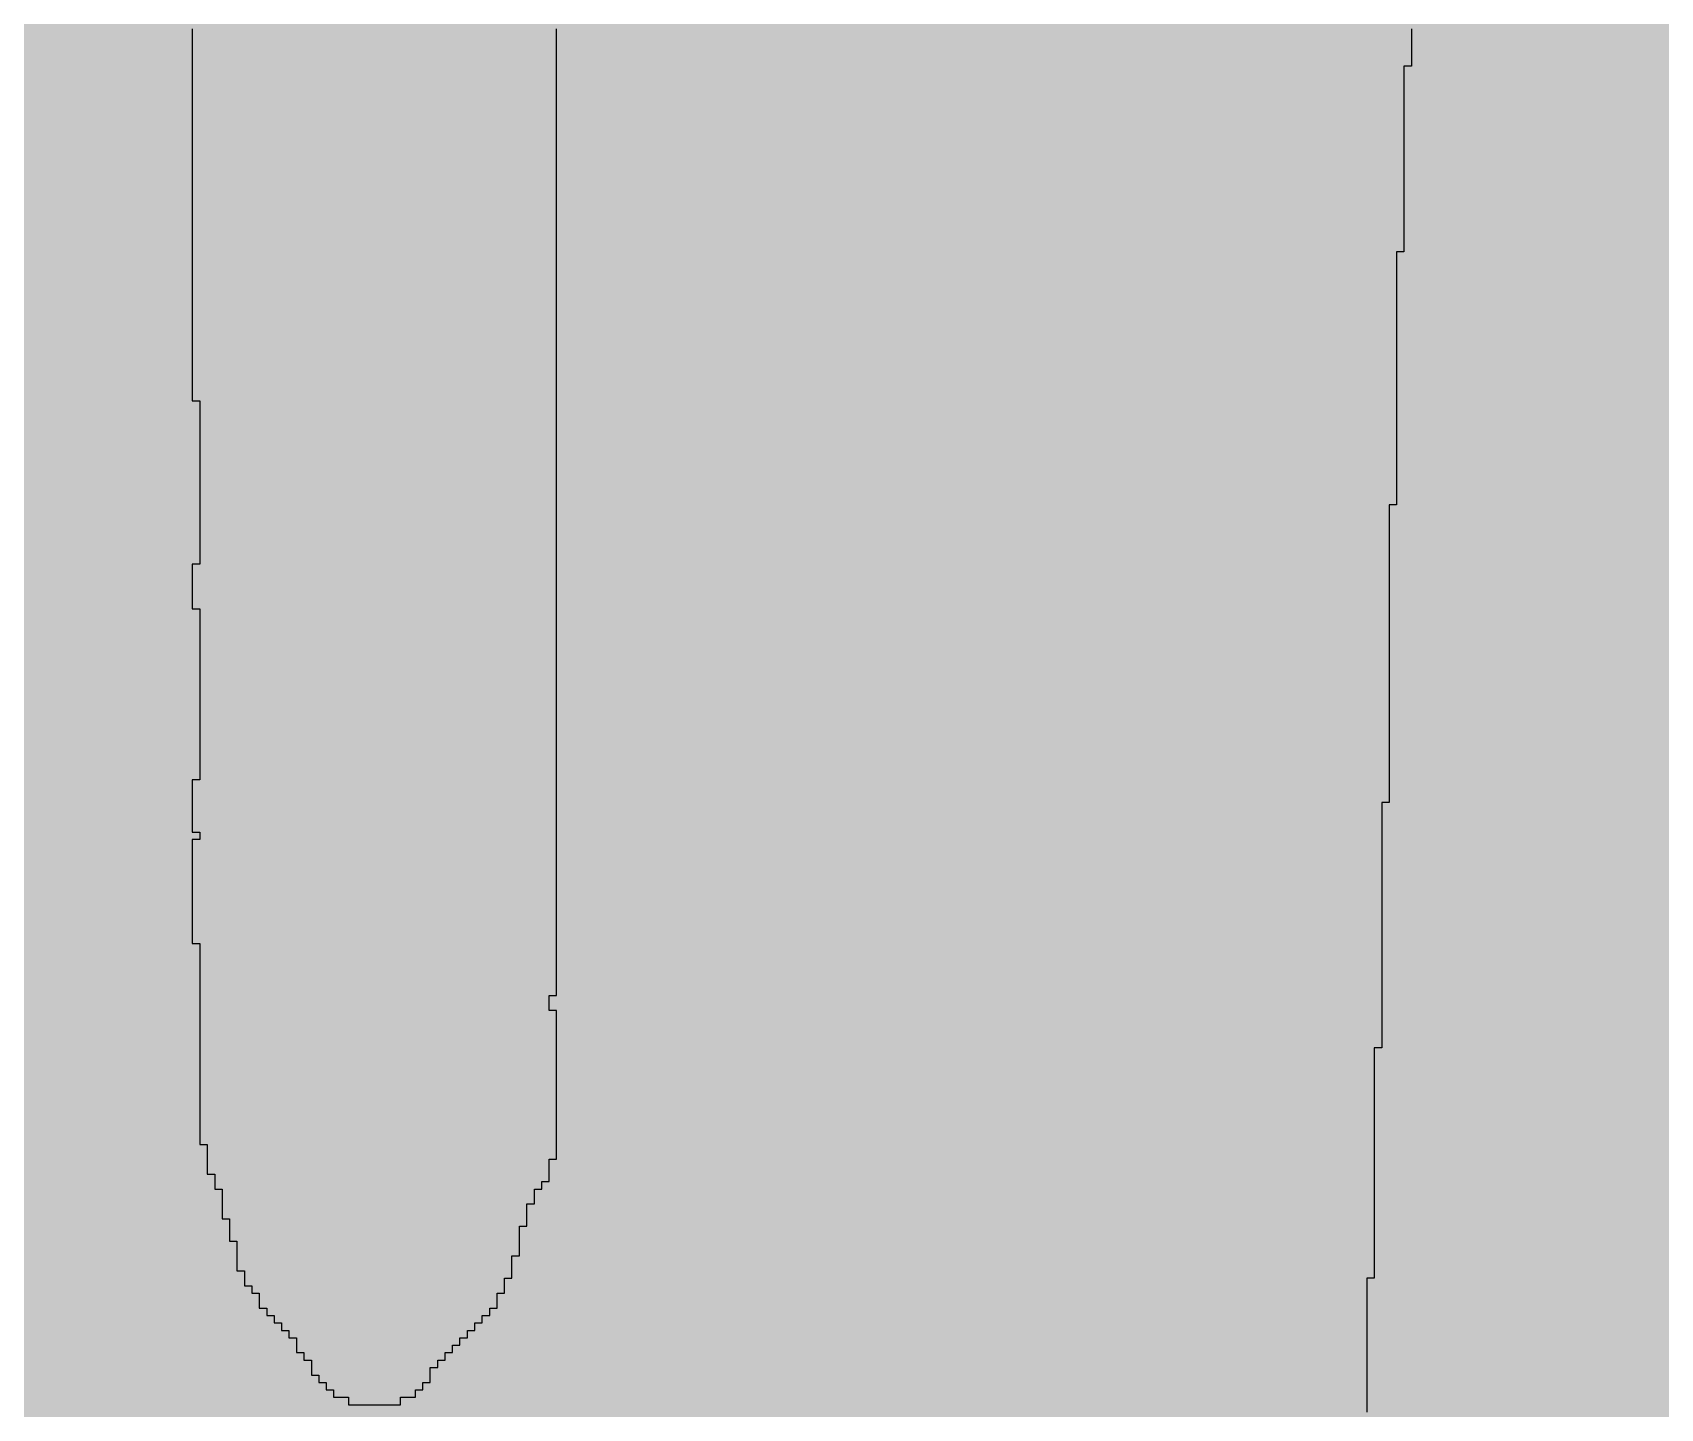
# Model space of a CAD drawing. Header units: millimetres. Extents: x 9.6 to 105, y 7.6 to 66.9.
# Drawn here: x 14.76 to 16.105, y 20.468 to 21.605 of the extents above; entities that cross this region are included whole.
import ezdxf

# ---------------------------------------------------------------- set-up
doc = ezdxf.new("R2010")
doc.units = ezdxf.units.MM
for name, color, linetype in [('BottomLayer', 5, 'Continuous'), ('BottomOverlay', 54, 'Continuous'), ('TopLayer', 1, 'Continuous')]:
    doc.layers.add(name, color=color, linetype=linetype)

msp = doc.modelspace()

# ---------------------------------------------------------------- hatches: boundary and pattern name
at = {"layer": 'BottomLayer'}
msp.add_hatch(color=5, dxfattribs=at).paths.add_polyline_path([(10.2868, 10.414), (18.669, 10.414), (18.669, 61.9242), (10.2868, 61.9242)])
at = {"layer": 'TopLayer'}
msp.add_hatch(color=1, dxfattribs=at).paths.add_polyline_path([(9.779, 11.049), (19.939, 11.049), (19.939, 35.814), (9.779, 35.814)])

# ---------------------------------------------------------------- linework, layer by layer
at = {"layer": 'BottomOverlay'}
for p, q in [((14.8919, 21.6078), (14.8919, 21.6017)), ((14.8919, 21.6017), (14.8919, 21.5955)), ((15.193, 21.6017), (15.193, 21.6078)), ((15.193, 21.5955), (15.193, 21.6017)), ((15.8996, 21.6078), (15.8996, 21.6017)), ((15.8996, 21.6017), (15.8996, 21.5955)), ((14.8919, 21.5955), (14.8919, 21.5894)), ((14.8919, 21.5894), (14.8919, 21.5832)), ((14.8919, 21.5832), (14.8919, 21.5771)), ((15.193, 21.5894), (15.193, 21.5955)), ((15.193, 21.5832), (15.193, 21.5894)), ((15.193, 21.5771), (15.193, 21.5832)), ((15.8996, 21.5955), (15.8996, 21.5894)), ((15.8996, 21.5894), (15.8996, 21.5832)), ((15.8996, 21.5832), (15.8996, 21.5771)), ((14.8919, 21.5771), (14.8919, 21.571)), ((14.8919, 21.571), (14.8919, 21.5648)), ((15.193, 21.571), (15.193, 21.5771)), ((15.193, 21.5648), (15.193, 21.571)), ((15.8996, 21.5771), (15.8934, 21.5771)), ((15.8934, 21.5771), (15.8934, 21.571)), ((15.8934, 21.571), (15.8934, 21.5648)), ((14.8919, 21.5648), (14.8919, 21.5587)), ((14.8919, 21.5587), (14.8919, 21.5525)), ((15.193, 21.5587), (15.193, 21.5648)), ((15.193, 21.5525), (15.193, 21.5587)), ((15.8934, 21.5648), (15.8934, 21.5587)), ((15.8934, 21.5587), (15.8934, 21.5525)), ((14.8919, 21.5525), (14.8919, 21.5464)), ((14.8919, 21.5464), (14.8919, 21.5402)), ((15.193, 21.5464), (15.193, 21.5525)), ((15.193, 21.5402), (15.193, 21.5464)), ((15.8934, 21.5525), (15.8934, 21.5464)), ((15.8934, 21.5464), (15.8934, 21.5402)), ((14.8919, 21.5402), (14.8919, 21.5341)), ((14.8919, 21.5341), (14.8919, 21.528)), ((15.193, 21.5341), (15.193, 21.5402)), ((15.193, 21.528), (15.193, 21.5341)), ((15.8934, 21.5402), (15.8934, 21.5341)), ((15.8934, 21.5341), (15.8934, 21.528)), ((14.8919, 21.528), (14.8919, 21.5218)), ((14.8919, 21.5218), (14.8919, 21.5157)), ((14.8919, 21.5157), (14.8919, 21.5095)), ((15.193, 21.5218), (15.193, 21.528)), ((15.193, 21.5157), (15.193, 21.5218)), ((15.193, 21.5095), (15.193, 21.5157)), ((15.8934, 21.528), (15.8934, 21.5218)), ((15.8934, 21.5218), (15.8934, 21.5157)), ((15.8934, 21.5157), (15.8934, 21.5095)), ((14.8919, 21.5095), (14.8919, 21.5034)), ((14.8919, 21.5034), (14.8919, 21.4972)), ((15.193, 21.5034), (15.193, 21.5095)), ((15.193, 21.4972), (15.193, 21.5034)), ((15.8934, 21.5095), (15.8934, 21.5034)), ((15.8934, 21.5034), (15.8934, 21.4972)), ((14.8919, 21.4972), (14.8919, 21.4911)), ((14.8919, 21.4911), (14.8919, 21.4849)), ((15.193, 21.4911), (15.193, 21.4972)), ((15.193, 21.4849), (15.193, 21.4911)), ((15.8934, 21.4972), (15.8934, 21.4911)), ((15.8934, 21.4911), (15.8934, 21.4849)), ((14.8919, 21.4849), (14.8919, 21.4788)), ((14.8919, 21.4788), (14.8919, 21.4727)), ((15.193, 21.4788), (15.193, 21.4849)), ((15.193, 21.4727), (15.193, 21.4788)), ((15.8934, 21.4849), (15.8934, 21.4788)), ((15.8934, 21.4788), (15.8934, 21.4727)), ((14.8919, 21.4727), (14.8919, 21.4665)), ((14.8919, 21.4665), (14.8919, 21.4604)), ((15.193, 21.4665), (15.193, 21.4727)), ((15.193, 21.4604), (15.193, 21.4665)), ((15.8934, 21.4727), (15.8934, 21.4665)), ((15.8934, 21.4665), (15.8934, 21.4604)), ((14.8919, 21.4604), (14.8919, 21.4542)), ((14.8919, 21.4542), (14.8919, 21.4481)), ((15.193, 21.4542), (15.193, 21.4604)), ((15.193, 21.4481), (15.193, 21.4542)), ((15.8934, 21.4604), (15.8934, 21.4542)), ((15.8934, 21.4542), (15.8934, 21.4481)), ((14.8919, 21.4481), (14.8919, 21.4419)), ((14.8919, 21.4419), (14.8919, 21.4358)), ((14.8919, 21.4358), (14.8919, 21.4296)), ((15.193, 21.4419), (15.193, 21.4481)), ((15.193, 21.4358), (15.193, 21.4419)), ((15.193, 21.4296), (15.193, 21.4358)), ((15.8934, 21.4481), (15.8934, 21.4419)), ((15.8934, 21.4419), (15.8934, 21.4358)), ((15.8934, 21.4358), (15.8934, 21.4296)), ((14.8919, 21.4296), (14.8919, 21.4235)), ((14.8919, 21.4235), (14.8919, 21.4174)), ((15.193, 21.4235), (15.193, 21.4296)), ((15.193, 21.4174), (15.193, 21.4235)), ((15.8934, 21.4235), (15.8873, 21.4235)), ((15.8873, 21.4235), (15.8873, 21.4174)), ((15.8934, 21.4296), (15.8934, 21.4235)), ((14.8919, 21.4174), (14.8919, 21.4112)), ((14.8919, 21.4112), (14.8919, 21.4051)), ((15.193, 21.4112), (15.193, 21.4174)), ((15.193, 21.4051), (15.193, 21.4112)), ((15.8873, 21.4174), (15.8873, 21.4112)), ((15.8873, 21.4112), (15.8873, 21.4051)), ((14.8919, 21.4051), (14.8919, 21.3989)), ((14.8919, 21.3989), (14.8919, 21.3928)), ((15.193, 21.3989), (15.193, 21.4051)), ((15.193, 21.3928), (15.193, 21.3989)), ((15.8873, 21.4051), (15.8873, 21.3989)), ((15.8873, 21.3989), (15.8873, 21.3928)), ((14.8919, 21.3928), (14.8919, 21.3866)), ((14.8919, 21.3866), (14.8919, 21.3805)), ((15.193, 21.3866), (15.193, 21.3928)), ((15.193, 21.3805), (15.193, 21.3866)), ((15.8873, 21.3928), (15.8873, 21.3866)), ((15.8873, 21.3866), (15.8873, 21.3805)), ((14.8919, 21.3805), (14.8919, 21.3743)), ((14.8919, 21.3743), (14.8919, 21.3682)), ((14.8919, 21.3682), (14.8919, 21.3621)), ((15.193, 21.3743), (15.193, 21.3805)), ((15.193, 21.3682), (15.193, 21.3743)), ((15.193, 21.3621), (15.193, 21.3682)), ((15.8873, 21.3805), (15.8873, 21.3743)), ((15.8873, 21.3743), (15.8873, 21.3682)), ((15.8873, 21.3682), (15.8873, 21.3621)), ((14.8919, 21.3621), (14.8919, 21.3559)), ((14.8919, 21.3559), (14.8919, 21.3498)), ((15.193, 21.3559), (15.193, 21.3621)), ((15.193, 21.3498), (15.193, 21.3559)), ((15.8873, 21.3621), (15.8873, 21.3559)), ((15.8873, 21.3559), (15.8873, 21.3498)), ((14.8919, 21.3498), (14.8919, 21.3436)), ((14.8919, 21.3436), (14.8919, 21.3375)), ((15.193, 21.3436), (15.193, 21.3498)), ((15.193, 21.3375), (15.193, 21.3436)), ((15.8873, 21.3498), (15.8873, 21.3436)), ((15.8873, 21.3436), (15.8873, 21.3375)), ((14.8919, 21.3375), (14.8919, 21.3313)), ((14.8919, 21.3313), (14.8919, 21.3252)), ((15.193, 21.3313), (15.193, 21.3375)), ((15.193, 21.3252), (15.193, 21.3313)), ((15.8873, 21.3375), (15.8873, 21.3313)), ((15.8873, 21.3313), (15.8873, 21.3252)), ((14.8919, 21.3252), (14.8919, 21.3191)), ((14.8919, 21.3191), (14.8919, 21.3129)), ((15.193, 21.3191), (15.193, 21.3252)), ((15.193, 21.3129), (15.193, 21.3191)), ((15.8873, 21.3252), (15.8873, 21.3191)), ((15.8873, 21.3191), (15.8873, 21.3129)), ((14.8919, 21.3129), (14.8919, 21.3068)), ((14.8919, 21.3068), (14.8919, 21.3006)), ((14.8919, 21.3006), (14.8981, 21.3006)), ((14.8981, 21.3006), (14.8981, 21.2945)), ((15.193, 21.3068), (15.193, 21.3129)), ((15.193, 21.3006), (15.193, 21.3068)), ((15.193, 21.2945), (15.193, 21.3006)), ((15.8873, 21.3129), (15.8873, 21.3068)), ((15.8873, 21.3068), (15.8873, 21.3006)), ((15.8873, 21.3006), (15.8873, 21.2945)), ((14.8981, 21.2945), (14.8981, 21.2883)), ((14.8981, 21.2883), (14.8981, 21.2822)), ((15.193, 21.2883), (15.193, 21.2945)), ((15.193, 21.2822), (15.193, 21.2883)), ((15.8873, 21.2945), (15.8873, 21.2883)), ((15.8873, 21.2883), (15.8873, 21.2822)), ((14.8981, 21.2822), (14.8981, 21.276)), ((14.8981, 21.276), (14.8981, 21.2699)), ((15.193, 21.276), (15.193, 21.2822)), ((15.193, 21.2699), (15.193, 21.276)), ((15.8873, 21.2822), (15.8873, 21.276)), ((15.8873, 21.276), (15.8873, 21.2699)), ((14.8981, 21.2699), (14.8981, 21.2638)), ((14.8981, 21.2638), (14.8981, 21.2576)), ((15.193, 21.2638), (15.193, 21.2699)), ((15.193, 21.2576), (15.193, 21.2638)), ((15.8873, 21.2699), (15.8873, 21.2638)), ((15.8873, 21.2638), (15.8873, 21.2576)), ((14.8981, 21.2576), (14.8981, 21.2515)), ((14.8981, 21.2515), (14.8981, 21.2453)), ((15.193, 21.2515), (15.193, 21.2576)), ((15.193, 21.2453), (15.193, 21.2515)), ((15.8873, 21.2576), (15.8873, 21.2515)), ((15.8873, 21.2515), (15.8873, 21.2453)), ((14.8981, 21.2453), (14.8981, 21.2392)), ((14.8981, 21.2392), (14.8981, 21.233)), ((14.8981, 21.233), (14.8981, 21.2269)), ((15.193, 21.2392), (15.193, 21.2453)), ((15.193, 21.233), (15.193, 21.2392)), ((15.193, 21.2269), (15.193, 21.233)), ((15.8873, 21.2453), (15.8873, 21.2392)), ((15.8873, 21.2392), (15.8873, 21.233)), ((15.8873, 21.233), (15.8873, 21.2269)), ((14.8981, 21.2269), (14.8981, 21.2207)), ((14.8981, 21.2207), (14.8981, 21.2146)), ((15.193, 21.2207), (15.193, 21.2269)), ((15.193, 21.2146), (15.193, 21.2207)), ((15.8873, 21.2269), (15.8873, 21.2207)), ((15.8873, 21.2207), (15.8873, 21.2146)), ((14.8981, 21.2146), (14.8981, 21.2085)), ((14.8981, 21.2085), (14.8981, 21.2023)), ((15.193, 21.2085), (15.193, 21.2146)), ((15.193, 21.2023), (15.193, 21.2085)), ((15.8873, 21.2146), (15.8811, 21.2146)), ((15.8811, 21.2146), (15.8811, 21.2085)), ((15.8811, 21.2085), (15.8811, 21.2023)), ((14.8981, 21.2023), (14.8981, 21.1962)), ((14.8981, 21.1962), (14.8981, 21.19)), ((15.193, 21.1962), (15.193, 21.2023)), ((15.193, 21.19), (15.193, 21.1962)), ((15.8811, 21.2023), (15.8811, 21.1962)), ((15.8811, 21.1962), (15.8811, 21.19)), ((14.8981, 21.19), (14.8981, 21.1839)), ((14.8981, 21.1839), (14.8981, 21.1777)), ((15.193, 21.1839), (15.193, 21.19)), ((15.193, 21.1777), (15.193, 21.1839)), ((15.8811, 21.19), (15.8811, 21.1839)), ((15.8811, 21.1839), (15.8811, 21.1777)), ((14.8981, 21.1777), (14.8981, 21.1716)), ((14.8981, 21.1716), (14.8981, 21.1655)), ((15.193, 21.1716), (15.193, 21.1777)), ((15.193, 21.1655), (15.193, 21.1716)), ((15.8811, 21.1777), (15.8811, 21.1716)), ((15.8811, 21.1716), (15.8811, 21.1655)), ((14.8981, 21.1655), (14.8919, 21.1655)), ((14.8919, 21.1655), (14.8919, 21.1593)), ((14.8919, 21.1593), (14.8919, 21.1532)), ((14.8919, 21.1532), (14.8919, 21.147)), ((15.193, 21.1593), (15.193, 21.1655)), ((15.193, 21.1532), (15.193, 21.1593)), ((15.193, 21.147), (15.193, 21.1532)), ((15.8811, 21.1655), (15.8811, 21.1593)), ((15.8811, 21.1593), (15.8811, 21.1532)), ((15.8811, 21.1532), (15.8811, 21.147)), ((14.8919, 21.147), (14.8919, 21.1409)), ((14.8919, 21.1409), (14.8919, 21.1347)), ((15.193, 21.1409), (15.193, 21.147)), ((15.193, 21.1347), (15.193, 21.1409)), ((15.8811, 21.147), (15.8811, 21.1409)), ((15.8811, 21.1409), (15.8811, 21.1347)), ((14.8919, 21.1347), (14.8919, 21.1286)), ((14.8919, 21.1286), (14.8981, 21.1286)), ((14.8981, 21.1286), (14.8981, 21.1224)), ((15.193, 21.1286), (15.193, 21.1347)), ((15.193, 21.1224), (15.193, 21.1286)), ((15.8811, 21.1347), (15.8811, 21.1286)), ((15.8811, 21.1286), (15.8811, 21.1224)), ((14.8981, 21.1224), (14.8981, 21.1163)), ((14.8981, 21.1163), (14.8981, 21.1102)), ((15.193, 21.1163), (15.193, 21.1224)), ((15.193, 21.1102), (15.193, 21.1163)), ((15.8811, 21.1224), (15.8811, 21.1163)), ((15.8811, 21.1163), (15.8811, 21.1102)), ((14.8981, 21.1102), (14.8981, 21.104)), ((14.8981, 21.104), (14.8981, 21.0979)), ((15.193, 21.104), (15.193, 21.1102)), ((15.193, 21.0979), (15.193, 21.104)), ((15.8811, 21.1102), (15.8811, 21.104)), ((15.8811, 21.104), (15.8811, 21.0979)), ((14.8981, 21.0979), (14.8981, 21.0917)), ((14.8981, 21.0917), (14.8981, 21.0856)), ((14.8981, 21.0856), (14.8981, 21.0794)), ((15.193, 21.0917), (15.193, 21.0979)), ((15.193, 21.0856), (15.193, 21.0917)), ((15.193, 21.0794), (15.193, 21.0856)), ((15.8811, 21.0979), (15.8811, 21.0917)), ((15.8811, 21.0917), (15.8811, 21.0856)), ((15.8811, 21.0856), (15.8811, 21.0794)), ((14.8981, 21.0794), (14.8981, 21.0733)), ((14.8981, 21.0733), (14.8981, 21.0671)), ((15.193, 21.0733), (15.193, 21.0794)), ((15.193, 21.0671), (15.193, 21.0733)), ((15.8811, 21.0794), (15.8811, 21.0733)), ((15.8811, 21.0733), (15.8811, 21.0671)), ((14.8981, 21.0671), (14.8981, 21.061)), ((14.8981, 21.061), (14.8981, 21.0549)), ((15.193, 21.061), (15.193, 21.0671)), ((15.193, 21.0549), (15.193, 21.061)), ((15.8811, 21.0671), (15.8811, 21.061)), ((15.8811, 21.061), (15.8811, 21.0549)), ((14.8981, 21.0549), (14.8981, 21.0487)), ((14.8981, 21.0487), (14.8981, 21.0426)), ((15.193, 21.0487), (15.193, 21.0549)), ((15.193, 21.0426), (15.193, 21.0487)), ((15.8811, 21.0549), (15.8811, 21.0487)), ((15.8811, 21.0487), (15.8811, 21.0426)), ((14.8981, 21.0426), (14.8981, 21.0364)), ((14.8981, 21.0364), (14.8981, 21.0303)), ((15.193, 21.0364), (15.193, 21.0426)), ((15.193, 21.0303), (15.193, 21.0364)), ((15.8811, 21.0426), (15.8811, 21.0364)), ((15.8811, 21.0364), (15.8811, 21.0303)), ((14.8981, 21.0303), (14.8981, 21.0241)), ((14.8981, 21.0241), (14.8981, 21.018)), ((14.8981, 21.018), (14.8981, 21.0118)), ((15.193, 21.0241), (15.193, 21.0303)), ((15.193, 21.018), (15.193, 21.0241)), ((15.193, 21.0118), (15.193, 21.018)), ((15.8811, 21.0303), (15.8811, 21.0241)), ((15.8811, 21.0241), (15.8811, 21.018)), ((15.8811, 21.018), (15.8811, 21.0118)), ((14.8981, 21.0118), (14.8981, 21.0057)), ((14.8981, 21.0057), (14.8981, 20.9996)), ((15.193, 21.0057), (15.193, 21.0118)), ((15.193, 20.9996), (15.193, 21.0057)), ((15.8811, 21.0118), (15.8811, 21.0057)), ((15.8811, 21.0057), (15.8811, 20.9996)), ((14.8981, 20.9996), (14.8981, 20.9934)), ((14.8981, 20.9934), (14.8981, 20.9873)), ((15.193, 20.9934), (15.193, 20.9996)), ((15.193, 20.9873), (15.193, 20.9934)), ((15.8811, 20.9996), (15.8811, 20.9934)), ((15.8811, 20.9934), (15.8811, 20.9873)), ((14.8981, 20.9873), (14.8919, 20.9873)), ((14.8919, 20.9873), (14.8919, 20.9811)), ((14.8919, 20.9811), (14.8919, 20.975)), ((15.193, 20.9811), (15.193, 20.9873)), ((15.193, 20.975), (15.193, 20.9811)), ((15.8811, 20.9873), (15.8811, 20.9811)), ((15.8811, 20.9811), (15.8811, 20.975)), ((14.8919, 20.975), (14.8919, 20.9688)), ((14.8919, 20.9688), (14.8919, 20.9627)), ((15.193, 20.9688), (15.193, 20.975)), ((15.193, 20.9627), (15.193, 20.9688)), ((15.8811, 20.9688), (15.875, 20.9688)), ((15.875, 20.9688), (15.875, 20.9627)), ((15.8811, 20.975), (15.8811, 20.9688)), ((14.8919, 20.9627), (14.8919, 20.9566)), ((14.8919, 20.9566), (14.8919, 20.9504)), ((14.8919, 20.9504), (14.8919, 20.9443)), ((15.193, 20.9566), (15.193, 20.9627)), ((15.193, 20.9504), (15.193, 20.9566)), ((15.193, 20.9443), (15.193, 20.9504)), ((15.875, 20.9627), (15.875, 20.9566)), ((15.875, 20.9566), (15.875, 20.9504)), ((15.875, 20.9504), (15.875, 20.9443)), ((14.8919, 20.9443), (14.8981, 20.9443)), ((14.8981, 20.9381), (14.8919, 20.9381)), ((14.8919, 20.9381), (14.8919, 20.932)), ((14.8981, 20.9443), (14.8981, 20.9381)), ((15.193, 20.9381), (15.193, 20.9443)), ((15.193, 20.932), (15.193, 20.9381)), ((15.875, 20.9443), (15.875, 20.9381)), ((15.875, 20.9381), (15.875, 20.932)), ((14.8919, 20.932), (14.8919, 20.9258)), ((14.8919, 20.9258), (14.8919, 20.9197)), ((15.193, 20.9258), (15.193, 20.932)), ((15.193, 20.9197), (15.193, 20.9258)), ((15.875, 20.932), (15.875, 20.9258)), ((15.875, 20.9258), (15.875, 20.9197)), ((14.8919, 20.9197), (14.8919, 20.9135)), ((14.8919, 20.9135), (14.8919, 20.9074)), ((15.193, 20.9135), (15.193, 20.9197)), ((15.193, 20.9074), (15.193, 20.9135)), ((15.875, 20.9197), (15.875, 20.9135)), ((15.875, 20.9135), (15.875, 20.9074)), ((14.8919, 20.9074), (14.8919, 20.9013)), ((14.8919, 20.9013), (14.8919, 20.8951)), ((15.193, 20.9013), (15.193, 20.9074)), ((15.193, 20.8951), (15.193, 20.9013)), ((15.875, 20.9074), (15.875, 20.9013)), ((15.875, 20.9013), (15.875, 20.8951)), ((14.8919, 20.8951), (14.8919, 20.889)), ((14.8919, 20.889), (14.8919, 20.8828)), ((15.193, 20.889), (15.193, 20.8951)), ((15.193, 20.8828), (15.193, 20.889)), ((15.875, 20.8951), (15.875, 20.889)), ((15.875, 20.889), (15.875, 20.8828)), ((14.8919, 20.8828), (14.8919, 20.8767)), ((14.8919, 20.8767), (14.8919, 20.8705)), ((14.8919, 20.8705), (14.8919, 20.8644)), ((15.193, 20.8767), (15.193, 20.8828)), ((15.193, 20.8705), (15.193, 20.8767)), ((15.193, 20.8644), (15.193, 20.8705)), ((15.875, 20.8828), (15.875, 20.8767)), ((15.875, 20.8767), (15.875, 20.8705)), ((15.875, 20.8705), (15.875, 20.8644)), ((14.8919, 20.8644), (14.8919, 20.8582)), ((14.8919, 20.8582), (14.8919, 20.8521)), ((15.193, 20.8582), (15.193, 20.8644)), ((15.193, 20.8521), (15.193, 20.8582)), ((15.875, 20.8644), (15.875, 20.8582)), ((15.875, 20.8582), (15.875, 20.8521)), ((14.8919, 20.8521), (14.8981, 20.8521)), ((14.8981, 20.8521), (14.8981, 20.846)), ((14.8981, 20.846), (14.8981, 20.8398)), ((15.193, 20.846), (15.193, 20.8521)), ((15.193, 20.8398), (15.193, 20.846)), ((15.875, 20.8521), (15.875, 20.846)), ((15.875, 20.846), (15.875, 20.8398)), ((14.8981, 20.8398), (14.8981, 20.8337)), ((14.8981, 20.8337), (14.8981, 20.8275)), ((15.193, 20.8337), (15.193, 20.8398)), ((15.193, 20.8275), (15.193, 20.8337)), ((15.875, 20.8398), (15.875, 20.8337)), ((15.875, 20.8337), (15.875, 20.8275)), ((14.8981, 20.8275), (14.8981, 20.8214)), ((14.8981, 20.8214), (14.8981, 20.8152)), ((15.193, 20.8214), (15.193, 20.8275)), ((15.193, 20.8152), (15.193, 20.8214)), ((15.875, 20.8275), (15.875, 20.8214)), ((15.875, 20.8214), (15.875, 20.8152)), ((14.8981, 20.8152), (14.8981, 20.8091)), ((14.8981, 20.8091), (14.8981, 20.803)), ((14.8981, 20.803), (14.8981, 20.7968)), ((15.1869, 20.803), (15.1869, 20.8091)), ((15.1869, 20.8091), (15.193, 20.8091)), ((15.1869, 20.7968), (15.1869, 20.803)), ((15.193, 20.8091), (15.193, 20.8152)), ((15.875, 20.8152), (15.875, 20.8091)), ((15.875, 20.8091), (15.875, 20.803)), ((15.875, 20.803), (15.875, 20.7968)), ((14.8981, 20.7968), (14.8981, 20.7907)), ((14.8981, 20.7907), (14.8981, 20.7845)), ((15.193, 20.7968), (15.1869, 20.7968)), ((15.193, 20.7907), (15.193, 20.7968)), ((15.193, 20.7845), (15.193, 20.7907)), ((15.875, 20.7968), (15.875, 20.7907)), ((15.875, 20.7907), (15.875, 20.7845)), ((14.8981, 20.7845), (14.8981, 20.7784)), ((14.8981, 20.7784), (14.8981, 20.7722)), ((15.193, 20.7784), (15.193, 20.7845)), ((15.193, 20.7722), (15.193, 20.7784)), ((15.875, 20.7845), (15.875, 20.7784)), ((15.875, 20.7784), (15.875, 20.7722)), ((14.8981, 20.7722), (14.8981, 20.7661)), ((14.8981, 20.7661), (14.8981, 20.7599)), ((15.193, 20.7661), (15.193, 20.7722)), ((15.193, 20.7599), (15.193, 20.7661)), ((15.875, 20.7661), (15.8689, 20.7661)), ((15.8689, 20.7661), (15.8689, 20.7599)), ((15.875, 20.7722), (15.875, 20.7661)), ((14.8981, 20.7599), (14.8981, 20.7538)), ((14.8981, 20.7538), (14.8981, 20.7477)), ((15.193, 20.7538), (15.193, 20.7599)), ((15.193, 20.7477), (15.193, 20.7538)), ((15.8689, 20.7599), (15.8689, 20.7538)), ((15.8689, 20.7538), (15.8689, 20.7477)), ((14.8981, 20.7477), (14.8981, 20.7415)), ((14.8981, 20.7415), (14.8981, 20.7354)), ((14.8981, 20.7354), (14.8981, 20.7292)), ((15.193, 20.7415), (15.193, 20.7477)), ((15.193, 20.7354), (15.193, 20.7415)), ((15.193, 20.7292), (15.193, 20.7354)), ((15.8689, 20.7477), (15.8689, 20.7415)), ((15.8689, 20.7415), (15.8689, 20.7354)), ((15.8689, 20.7354), (15.8689, 20.7292)), ((14.8981, 20.7292), (14.8981, 20.7231)), ((14.8981, 20.7231), (14.8981, 20.7169)), ((15.193, 20.7231), (15.193, 20.7292)), ((15.193, 20.7169), (15.193, 20.7231)), ((15.8689, 20.7292), (15.8689, 20.7231)), ((15.8689, 20.7231), (15.8689, 20.7169)), ((14.8981, 20.7169), (14.8981, 20.7108)), ((14.8981, 20.7108), (14.8981, 20.7046)), ((15.193, 20.7108), (15.193, 20.7169)), ((15.193, 20.7046), (15.193, 20.7108)), ((15.8689, 20.7169), (15.8689, 20.7108)), ((15.8689, 20.7108), (15.8689, 20.7046)), ((14.8981, 20.7046), (14.8981, 20.6985)), ((14.8981, 20.6985), (14.8981, 20.6924)), ((15.193, 20.6985), (15.193, 20.7046)), ((15.193, 20.6924), (15.193, 20.6985)), ((15.8689, 20.7046), (15.8689, 20.6985)), ((15.8689, 20.6985), (15.8689, 20.6924)), ((14.8981, 20.6924), (14.8981, 20.6862)), ((14.8981, 20.6862), (14.9042, 20.6862)), ((14.9042, 20.6862), (14.9042, 20.6801)), ((15.193, 20.6862), (15.193, 20.6924)), ((15.193, 20.6801), (15.193, 20.6862)), ((15.8689, 20.6924), (15.8689, 20.6862)), ((15.8689, 20.6862), (15.8689, 20.6801)), ((14.9042, 20.6801), (14.9042, 20.6739)), ((14.9042, 20.6739), (14.9042, 20.6678)), ((14.9042, 20.6678), (14.9042, 20.6616)), ((15.1869, 20.6678), (15.1869, 20.6739)), ((15.1869, 20.6739), (15.193, 20.6739)), ((15.1869, 20.6616), (15.1869, 20.6678)), ((15.193, 20.6739), (15.193, 20.6801)), ((15.8689, 20.6801), (15.8689, 20.6739)), ((15.8689, 20.6739), (15.8689, 20.6678)), ((15.8689, 20.6678), (15.8689, 20.6616)), ((14.9042, 20.6616), (14.9104, 20.6616)), ((14.9104, 20.6616), (14.9104, 20.6555)), ((14.9104, 20.6555), (14.9104, 20.6493)), ((15.1807, 20.6493), (15.1807, 20.6555)), ((15.1807, 20.6555), (15.1869, 20.6555)), ((15.1869, 20.6555), (15.1869, 20.6616)), ((15.8689, 20.6616), (15.8689, 20.6555)), ((15.8689, 20.6555), (15.8689, 20.6493)), ((14.9104, 20.6493), (14.9165, 20.6493)), ((14.9165, 20.6493), (14.9165, 20.6432)), ((14.9165, 20.6432), (14.9165, 20.6371)), ((15.1746, 20.6432), (15.1746, 20.6493)), ((15.1746, 20.6493), (15.1807, 20.6493)), ((15.1746, 20.6371), (15.1746, 20.6432)), ((15.8689, 20.6493), (15.8689, 20.6432)), ((15.8689, 20.6432), (15.8689, 20.6371)), ((14.9165, 20.6371), (14.9165, 20.6309)), ((14.9165, 20.6309), (14.9165, 20.6248)), ((15.1684, 20.6309), (15.1684, 20.6371)), ((15.1684, 20.6371), (15.1746, 20.6371)), ((15.1684, 20.6248), (15.1684, 20.6309)), ((15.8689, 20.6371), (15.8689, 20.6309)), ((15.8689, 20.6309), (15.8689, 20.6248)), ((14.9165, 20.6248), (14.9227, 20.6248)), ((14.9227, 20.6248), (14.9227, 20.6186)), ((14.9227, 20.6186), (14.9227, 20.6125)), ((15.1623, 20.6125), (15.1623, 20.6186)), ((15.1623, 20.6186), (15.1684, 20.6186)), ((15.1684, 20.6186), (15.1684, 20.6248)), ((15.8689, 20.6248), (15.8689, 20.6186)), ((15.8689, 20.6186), (15.8689, 20.6125)), ((14.9227, 20.6125), (14.9227, 20.6063)), ((14.9227, 20.6063), (14.9288, 20.6063)), ((14.9288, 20.6063), (14.9288, 20.6002)), ((15.1623, 20.6063), (15.1623, 20.6125)), ((15.1623, 20.6002), (15.1623, 20.6063)), ((15.8689, 20.6125), (15.8689, 20.6063)), ((15.8689, 20.6063), (15.8689, 20.6002)), ((14.9288, 20.6002), (14.9288, 20.5941)), ((14.9288, 20.5941), (14.9288, 20.5879)), ((14.9288, 20.5879), (14.9288, 20.5818)), ((15.1561, 20.5879), (15.1561, 20.5941)), ((15.1561, 20.5941), (15.1623, 20.5941)), ((15.1561, 20.5818), (15.1561, 20.5879)), ((15.1623, 20.5941), (15.1623, 20.6002)), ((15.8689, 20.6002), (15.8689, 20.5941)), ((15.8689, 20.5941), (15.8689, 20.5879)), ((15.8689, 20.5879), (15.8689, 20.5818)), ((14.9288, 20.5818), (14.935, 20.5818)), ((14.935, 20.5818), (14.935, 20.5756)), ((14.935, 20.5756), (14.935, 20.5695)), ((15.15, 20.5695), (15.15, 20.5756)), ((15.15, 20.5756), (15.1561, 20.5756)), ((15.1561, 20.5756), (15.1561, 20.5818)), ((15.8689, 20.5756), (15.8627, 20.5756)), ((15.8627, 20.5756), (15.8627, 20.5695)), ((15.8689, 20.5818), (15.8689, 20.5756)), ((14.935, 20.5695), (14.9411, 20.5695)), ((14.9411, 20.5695), (14.9411, 20.5633)), ((14.9411, 20.5633), (14.9472, 20.5633)), ((14.9472, 20.5633), (14.9472, 20.5572)), ((15.1439, 20.5572), (15.1439, 20.5633)), ((15.1439, 20.5633), (15.15, 20.5633)), ((15.15, 20.5633), (15.15, 20.5695)), ((15.8627, 20.5695), (15.8627, 20.5633)), ((15.8627, 20.5633), (15.8627, 20.5572)), ((14.9472, 20.5572), (14.9472, 20.551)), ((14.9472, 20.551), (14.9534, 20.551)), ((14.9534, 20.551), (14.9534, 20.5449)), ((15.1377, 20.5449), (15.1377, 20.551)), ((15.1377, 20.551), (15.1439, 20.551)), ((15.1439, 20.551), (15.1439, 20.5572)), ((15.8627, 20.5572), (15.8627, 20.551)), ((15.8627, 20.551), (15.8627, 20.5449)), ((14.9534, 20.5449), (14.9595, 20.5449)), ((14.9595, 20.5449), (14.9595, 20.5388)), ((14.9595, 20.5388), (14.9657, 20.5388)), ((14.9657, 20.5388), (14.9657, 20.5326)), ((15.1254, 20.5326), (15.1254, 20.5388)), ((15.1254, 20.5388), (15.1316, 20.5388)), ((15.1316, 20.5388), (15.1316, 20.5449)), ((15.1316, 20.5449), (15.1377, 20.5449)), ((15.8627, 20.5449), (15.8627, 20.5388)), ((15.8627, 20.5388), (15.8627, 20.5326)), ((14.9657, 20.5326), (14.9718, 20.5326)), ((14.9718, 20.5326), (14.9718, 20.5265)), ((14.9718, 20.5265), (14.978, 20.5265)), ((14.978, 20.5265), (14.978, 20.5203)), ((14.978, 20.5203), (14.978, 20.5142)), ((15.107, 20.5142), (15.107, 20.5203)), ((15.107, 20.5203), (15.1131, 20.5203)), ((15.1131, 20.5203), (15.1131, 20.5265)), ((15.1131, 20.5265), (15.1193, 20.5265)), ((15.1193, 20.5265), (15.1193, 20.5326)), ((15.1193, 20.5326), (15.1254, 20.5326)), ((15.8627, 20.5326), (15.8627, 20.5265)), ((15.8627, 20.5265), (15.8627, 20.5203)), ((15.8627, 20.5203), (15.8627, 20.5142)), ((14.978, 20.5142), (14.9841, 20.5142)), ((14.9841, 20.5142), (14.9841, 20.508)), ((14.9841, 20.508), (14.9903, 20.508)), ((14.9903, 20.508), (14.9903, 20.5019)), ((15.0947, 20.5019), (15.0947, 20.508)), ((15.0947, 20.508), (15.1008, 20.508)), ((15.1008, 20.508), (15.1008, 20.5142)), ((15.1008, 20.5142), (15.107, 20.5142)), ((15.8627, 20.5142), (15.8627, 20.508)), ((15.8627, 20.508), (15.8627, 20.5019)), ((14.9903, 20.5019), (14.9903, 20.4957)), ((14.9903, 20.4957), (14.9964, 20.4957)), ((14.9964, 20.4957), (14.9964, 20.4896)), ((15.0886, 20.4957), (15.0886, 20.5019)), ((15.0886, 20.5019), (15.0947, 20.5019)), ((15.0886, 20.4896), (15.0886, 20.4957)), ((15.8627, 20.5019), (15.8627, 20.4957)), ((15.8627, 20.4957), (15.8627, 20.4896)), ((14.9964, 20.4896), (15.0025, 20.4896)), ((15.0025, 20.4896), (15.0025, 20.4835)), ((15.0025, 20.4835), (15.0087, 20.4835)), ((15.0087, 20.4835), (15.0087, 20.4773)), ((15.0763, 20.4773), (15.0763, 20.4835)), ((15.0763, 20.4835), (15.0824, 20.4835)), ((15.0824, 20.4835), (15.0824, 20.4896)), ((15.0824, 20.4896), (15.0886, 20.4896)), ((15.8627, 20.4896), (15.8627, 20.4835)), ((15.8627, 20.4835), (15.8627, 20.4773)), ((15.0087, 20.4773), (15.021, 20.4773)), ((15.021, 20.4773), (15.021, 20.4712)), ((15.021, 20.4712), (15.064, 20.4712)), ((15.064, 20.4712), (15.064, 20.4773)), ((15.064, 20.4773), (15.0763, 20.4773)), ((15.8627, 20.4773), (15.8627, 20.4712)), ((15.8627, 20.4712), (15.8627, 20.465))]:
    msp.add_line(p, q, dxfattribs=at)

doc.saveas('drawing.dxf')
